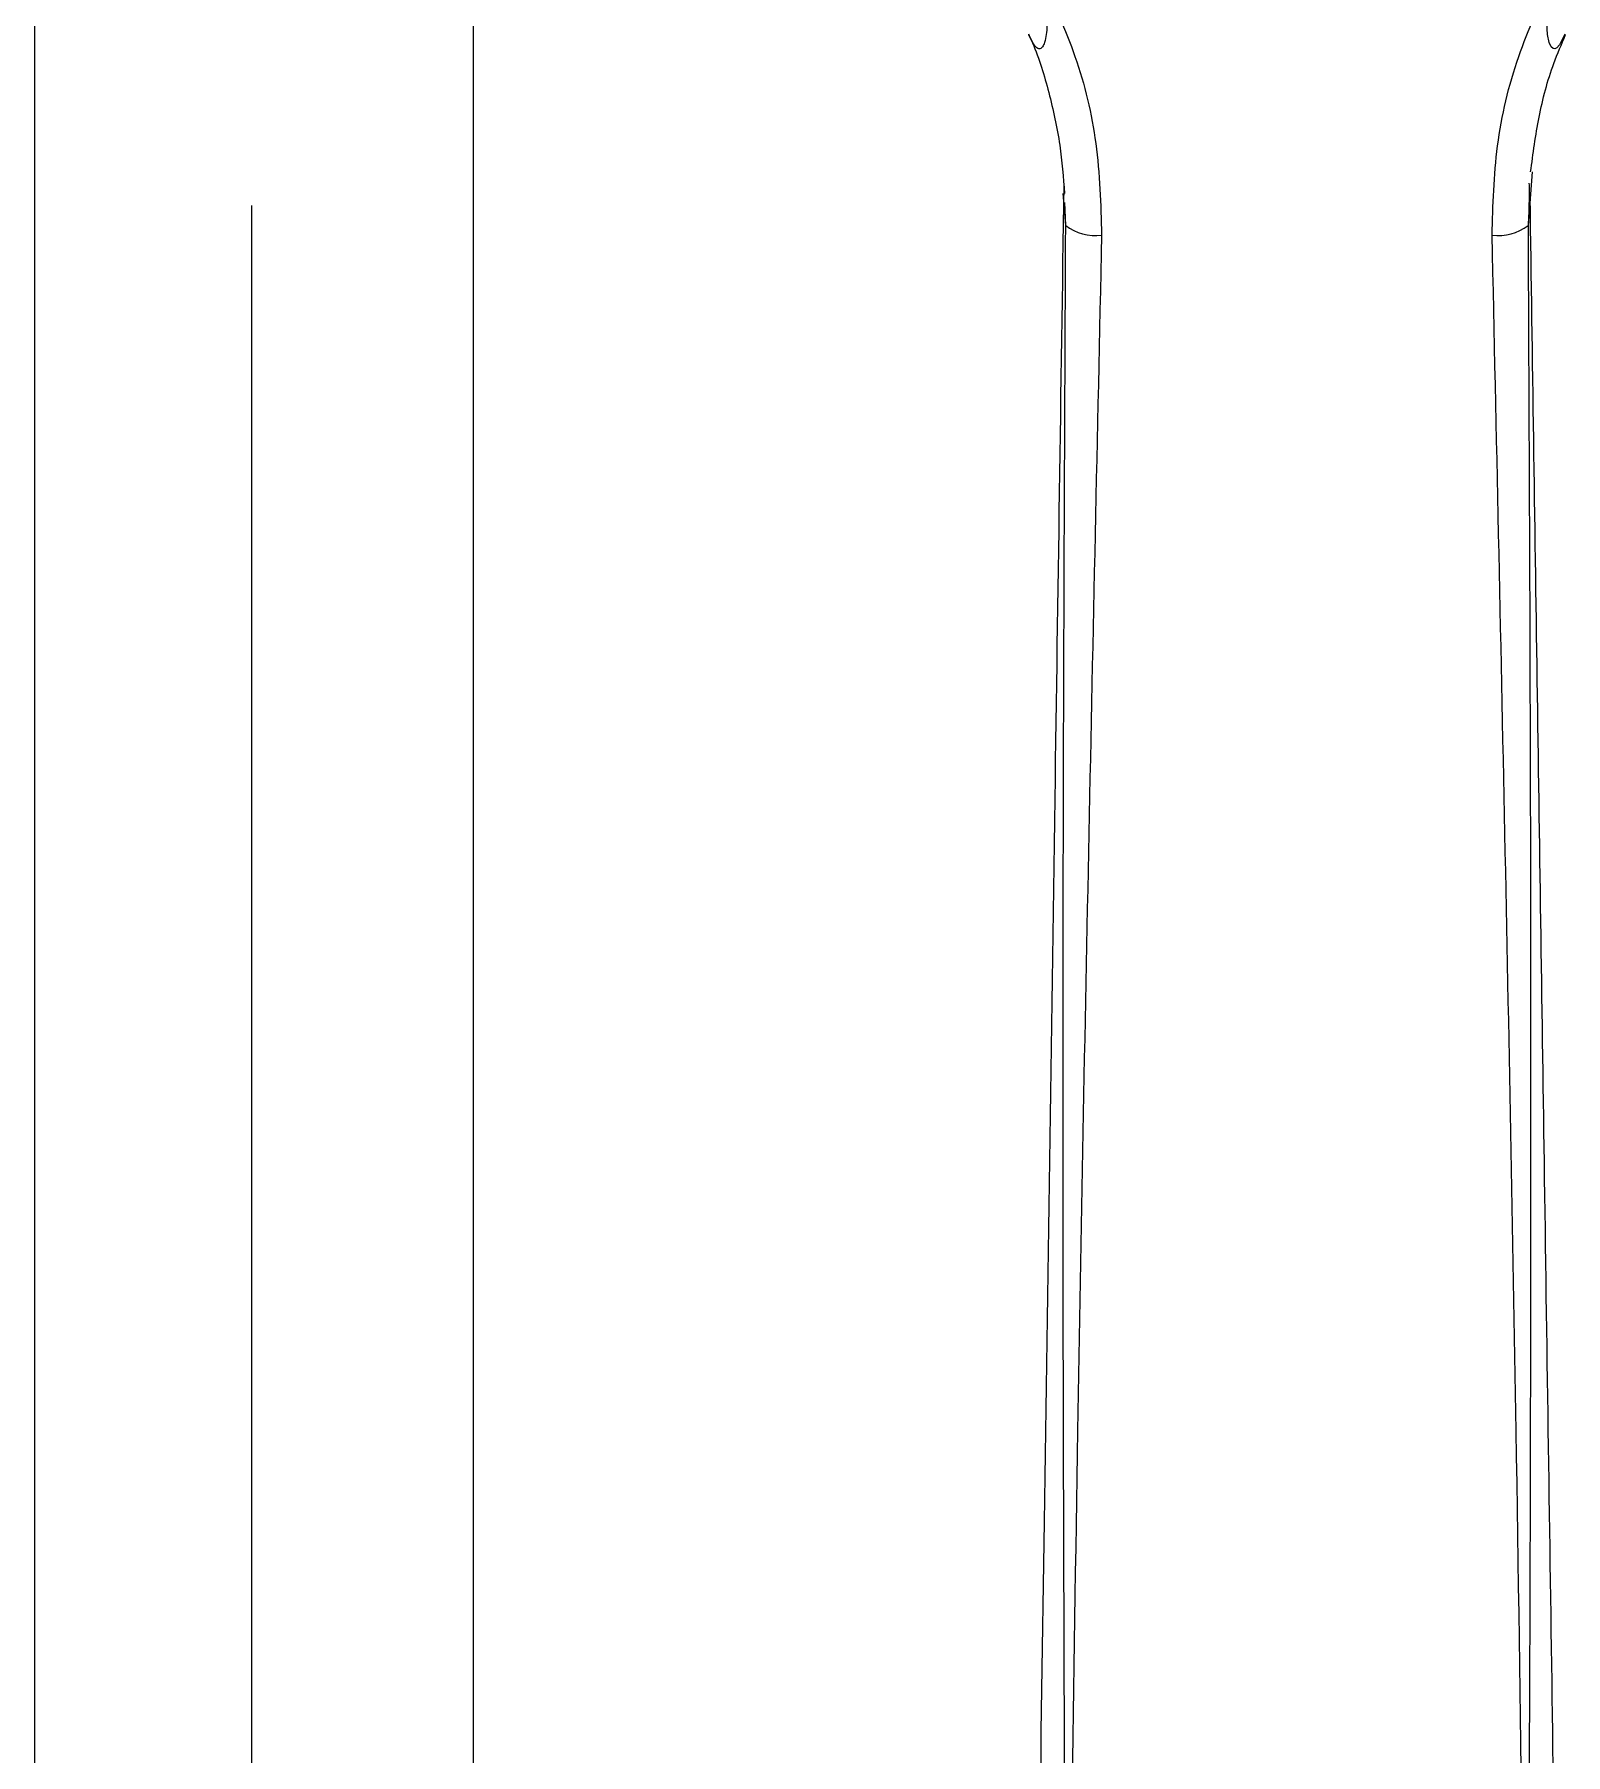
# Model space of a CAD drawing. Extents: x 4885 to 9138, y -729 to 2388.
# Drawn here: x 6177.5 to 6254.3, y 761.6 to 847.9 of the extents above; entities that cross this region are included whole.
import ezdxf

# ---------------------------------------------------------------- set-up
doc = ezdxf.new("R2010")
doc.units = 0
doc.header["$LTSCALE"] = 10
doc.header["$MEASUREMENT"] = 0
doc.linetypes.add('CENTER2', pattern=[28.575, 19.05, -3.175, 3.175, -3.175])
doc.layers.get('0').update_dxf_attribs({"linetype": 'CONTINUOUS'})
doc.layers.add('Cneter', color=1, linetype='CENTER2', lineweight=13)

msp = doc.modelspace()

# ---------------------------------------------------------------- linework, layer by layer
at = {"color": 7, "linetype": 'Continuous', "lineweight": 25}
for p, q in [((6177.535, 1007.272), (6177.535, 742.082)), ((6199.535, 742.078), (6199.535, 868.098)), ((6252.599, 840.98), (6252.391, 838.287)), ((6229.219, 838.287), (6229.099, 839.883))]:
    msp.add_line(p, q, dxfattribs=at)
at = {"color": 8, "linetype": 'Continuous', "lineweight": 25}
msp.add_line((6229.219, 838.287), (6229.172, 839.444), dxfattribs=at)
at = {"color": 8, "linetype": 'Continuous', "lineweight": 25, "flags": 128}
msp.add_lwpolyline([(6254.234, 847.867), (6254.233, 847.867), (6253.964, 847.341), (6253.83, 847.188), (6253.734, 847.138), (6253.643, 847.152), (6253.553, 847.238), (6253.453, 847.457), (6253.364, 847.863), (6253.314, 848.718), (6253.314, 848.718)], dxfattribs=at)
at = {"color": 7, "linetype": 'Continuous', "lineweight": 25}
for centre, start, end in [((6230.678, 840.151), 231.93543, 278.25951), ((6250.932, 840.151), 261.74071, 308.06435)]:
    msp.add_arc(centre, 2.367, start, end, dxfattribs=at)
at = {"color": 8, "linetype": 'Continuous', "lineweight": 25}
for points, knots in [([(6228.296, 848.718), (6228.289, 848.426), (6228.28, 847.977), (6228.177, 847.486), (6228.076, 847.247), (6227.975, 847.143), (6227.877, 847.127), (6227.764, 847.188), (6227.579, 847.41), (6227.46, 847.678), (6227.376, 847.867)], [0, 0, 0, 0, 0.283641, 0.435321, 0.53795, 0.60462, 0.6612, 0.717776, 0.800592, 1, 1, 1, 1]), ([(6252.437, 840.414), (6252.441, 840.115), (6252.451, 839.401), (6252.413, 838.697), (6252.391, 838.287)], [0, 0, 0, 0, 0.4181703, 1, 1, 1, 1]), ([(6229.294, 736.961), (6229.217, 750.683), (6229.085, 774.418), (6229.08, 808.201), (6229.173, 828.259), (6229.219, 838.287)], [0, 0, 0, 0, 0.406587, 0.703294, 1, 1, 1, 1]), ([(6231.018, 837.809), (6230.801, 827.805), (6230.366, 807.798), (6229.736, 775.263), (6229.428, 751.661), (6229.327, 738.022), (6229.319, 736.93)], [0, 0, 0, 0, 0.2966472, 0.593309, 0.9674462, 1, 1, 1, 1])]:
    msp.add_open_spline(points, degree=3, knots=knots, dxfattribs=at)
at = {"color": 7, "linetype": 'Continuous', "lineweight": 25}
for points, knots in [([(6228.915, 848.746), (6229.182, 848.085), (6230.01, 846.041), (6230.889, 842.368), (6230.975, 839.343), (6231.018, 837.809)], [0, 0, 0, 0, 0.19057, 0.589494, 1, 1, 1, 1]), ([(6250.592, 837.809), (6250.632, 839.3), (6250.714, 842.325), (6251.584, 846.002), (6252.427, 848.085), (6252.695, 848.746)], [0, 0, 0, 0, 0.399131, 0.809429, 1, 1, 1, 1]), ([(6227.358, 847.852), (6227.423, 847.714), (6227.86, 846.788), (6228.402, 844.931), (6228.973, 842.405), (6229.1, 840.695), (6229.161, 839.883)], [0, 0, 0, 0, 0.055975, 0.37383, 0.702497, 1, 1, 1, 1]), ([(6252.52, 840.967), (6252.642, 841.887), (6252.888, 843.729), (6253.495, 846.043), (6254.068, 847.375), (6254.272, 847.851)], [0, 0, 0, 0, 0.390559, 0.781857, 1, 1, 1, 1]), ([(6229.123, 840.274), (6228.972, 830.029), (6228.643, 807.668), (6228.149, 774.151), (6227.805, 750.895), (6227.64, 739.691)], [0, 0, 0, 0, 0.304714, 0.665047, 1, 1, 1, 1]), ([(6254, 737.638), (6253.736, 755.533), (6253.235, 789.485), (6252.734, 823.545), (6252.496, 839.653)], [0, 0, 0, 0, 0.527083, 1, 1, 1, 1]), ([(6252.391, 838.287), (6252.438, 828.259), (6252.531, 808.201), (6252.519, 774.34), (6252.407, 750.255), (6252.313, 736.195), (6252.311, 735.932)], [0, 0, 0, 0, 0.2937204, 0.5874422, 0.9922748, 1, 1, 1, 1]), ([(6252.298, 735.926), (6252.298, 736.005), (6252.199, 749.978), (6251.901, 773.911), (6251.243, 807.798), (6250.809, 827.805), (6250.592, 837.809)], [0, 0, 0, 0, 0.0023234, 0.4125543, 0.7062843, 1, 1, 1, 1])]:
    msp.add_open_spline(points, degree=3, knots=knots, dxfattribs=at)
at = {"layer": 'Cneter', "lineweight": 5, "ltscale": 0.5}
msp.add_line((6188.435, 172.533), (6188.435, 1222.448), dxfattribs=at)

doc.saveas('drawing.dxf')
